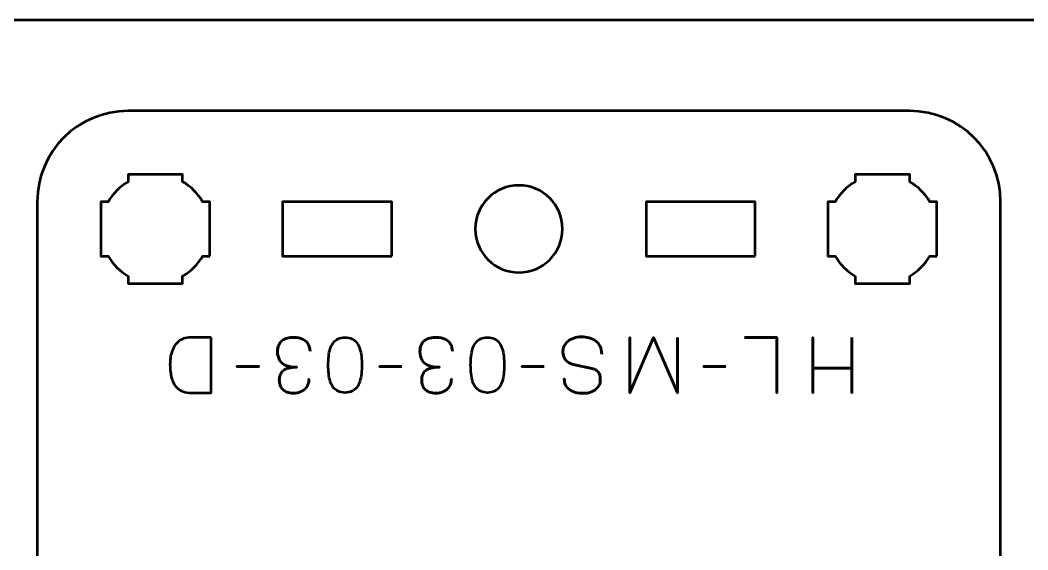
# Model space of a CAD drawing. Header units: centimetres. Extents: x -21 to 0, y -29.7 to 0.
# Drawn here: x -17.14 to -11.6, y -2.92 to 0 of the extents above; entities that cross this region are included whole.
import ezdxf

# ---------------------------------------------------------------- set-up
doc = ezdxf.new("R2010")
doc.units = ezdxf.units.CM
doc.header["$MEASUREMENT"] = 0
doc.layers.add('Layer 1', color=7, linetype='Continuous')

msp = doc.modelspace()

# ---------------------------------------------------------------- linework, layer by layer
at = {"layer": 'Layer 1', "color": 1, "lineweight": 53}
msp.add_open_spline([(-21.00003, -29.19995), (-21.00003, -29.19995), (-21.00003, -5.29992), (-21.00003, -5.29992), (-21.00003, -5.29992), (-21.00003, -5.21709), (-20.93286, -5.14992), (-20.85003, -5.14992), (-20.85003, -5.14992), (-20.7672, -5.14992), (-20.70003, -5.08275), (-20.70003, -4.99992), (-20.70003, -4.99992), (-20.70003, -4.91709), (-20.7672, -4.84992), (-20.85003, -4.84992), (-20.85003, -4.84992), (-20.93286, -4.84992), (-21.00003, -4.78275), (-21.00003, -4.69992), (-21.00003, -4.69992), (-21.00003, -4.61709), (-20.93286, -4.54992), (-20.85003, -4.54992), (-20.85003, -4.54992), (-20.7672, -4.54992), (-20.70003, -4.48275), (-20.70003, -4.39992), (-20.70003, -4.39992), (-20.70003, -4.31709), (-20.7672, -4.24992), (-20.85003, -4.24992), (-20.85003, -4.24992), (-20.93286, -4.24992), (-21.00003, -4.18275), (-21.00003, -4.09992), (-21.00003, -4.09992), (-21.00003, -4.01709), (-20.93286, -3.94992), (-20.85003, -3.94992), (-20.85003, -3.94992), (-20.7672, -3.94992), (-20.70003, -3.88275), (-20.70003, -3.79992), (-20.70003, -3.79992), (-20.70003, -3.71709), (-20.7672, -3.64992), (-20.85003, -3.64992), (-20.85003, -3.64992), (-20.93286, -3.64992), (-21.00003, -3.58275), (-21.00003, -3.49992), (-21.00003, -3.49992), (-21.00003, -3.41709), (-20.93286, -3.34992), (-20.85003, -3.34992), (-20.85003, -3.34992), (-20.7672, -3.34992), (-20.70003, -3.28275), (-20.70003, -3.19992), (-20.70003, -3.19992), (-20.70003, -3.11709), (-20.7672, -3.04992), (-20.85003, -3.04992), (-20.85003, -3.04992), (-20.93286, -3.04992), (-21.00003, -2.98275), (-21.00003, -2.89992), (-21.00003, -2.89992), (-21.00003, -2.81709), (-20.93286, -2.74992), (-20.85003, -2.74992), (-20.85003, -2.74992), (-20.7672, -2.74992), (-20.70003, -2.68275), (-20.70003, -2.59992), (-20.70003, -2.59992), (-20.70003, -2.51709), (-20.7672, -2.44992), (-20.85003, -2.44992), (-20.85003, -2.44992), (-20.93286, -2.44992), (-21.00003, -2.38275), (-21.00003, -2.29992), (-21.00003, -2.29992), (-21.00003, -2.21709), (-20.93286, -2.14992), (-20.85003, -2.14992), (-20.85003, -2.14992), (-20.7672, -2.14992), (-20.70003, -2.08275), (-20.70003, -1.99992), (-20.70003, -1.99992), (-20.70003, -1.91709), (-20.7672, -1.84992), (-20.85003, -1.84992), (-20.85003, -1.84992), (-20.93286, -1.84992), (-21.00003, -1.78275), (-21.00003, -1.69992), (-21.00003, -1.69992), (-21.00003, -1.61709), (-20.93286, -1.54992), (-20.85003, -1.54992), (-20.85003, -1.54992), (-20.7672, -1.54992), (-20.70003, -1.48275), (-20.70003, -1.39992), (-20.70003, -1.39992), (-20.70003, -1.31709), (-20.7672, -1.24992), (-20.85003, -1.24992), (-20.85003, -1.24992), (-20.93286, -1.24992), (-21.00003, -1.18275), (-21.00003, -1.09992), (-21.00003, -1.09992), (-21.00003, -1.09992), (-21.00003, -0.49992), (-21.00003, -0.49992), (-21.00003, -0.49992), (-21.00003, -0.22295), (-20.77694, 0.00004), (-20.49994, 0.00004), (-20.49994, 0.00004), (-20.49994, 0.00004), (-0.50008, 0.00004), (-0.50008, 0.00004), (-0.50008, 0.00004), (-0.22294, 0.00004), (0.00002, -0.22295), (0.00002, -0.49992), (0.00002, -0.49992), (0.00002, -0.49992), (0.00002, -29.19995), (0.00002, -29.19995), (0.00002, -29.19995), (0.00002, -29.47695), (-0.22294, -29.70004), (-0.50008, -29.70004), (-0.50008, -29.70004), (-0.50008, -29.70004), (-20.49994, -29.70004), (-20.49994, -29.70004), (-20.49994, -29.70004), (-20.77694, -29.70004), (-21.00003, -29.47695), (-21.00003, -29.19995)], degree=3, knots=[0, 0, 0, 0, 0.027027, 0.027027, 0.027027, 0.027027, 0.0540541, 0.0540541, 0.0540541, 0.0540541, 0.0810811, 0.0810811, 0.0810811, 0.0810811, 0.1081081, 0.1081081, 0.1081081, 0.1081081, 0.1351351, 0.1351351, 0.1351351, 0.1351351, 0.1621622, 0.1621622, 0.1621622, 0.1621622, 0.1891892, 0.1891892, 0.1891892, 0.1891892, 0.2162162, 0.2162162, 0.2162162, 0.2162162, 0.2432432, 0.2432432, 0.2432432, 0.2432432, 0.2702703, 0.2702703, 0.2702703, 0.2702703, 0.2972973, 0.2972973, 0.2972973, 0.2972973, 0.3243243, 0.3243243, 0.3243243, 0.3243243, 0.3513514, 0.3513514, 0.3513514, 0.3513514, 0.3783784, 0.3783784, 0.3783784, 0.3783784, 0.4054054, 0.4054054, 0.4054054, 0.4054054, 0.4324324, 0.4324324, 0.4324324, 0.4324324, 0.4594595, 0.4594595, 0.4594595, 0.4594595, 0.4864865, 0.4864865, 0.4864865, 0.4864865, 0.5135135, 0.5135135, 0.5135135, 0.5135135, 0.5405405, 0.5405405, 0.5405405, 0.5405405, 0.5675676, 0.5675676, 0.5675676, 0.5675676, 0.5945946, 0.5945946, 0.5945946, 0.5945946, 0.6216216, 0.6216216, 0.6216216, 0.6216216, 0.6486486, 0.6486486, 0.6486486, 0.6486486, 0.6756757, 0.6756757, 0.6756757, 0.6756757, 0.7027027, 0.7027027, 0.7027027, 0.7027027, 0.7297297, 0.7297297, 0.7297297, 0.7297297, 0.7567568, 0.7567568, 0.7567568, 0.7567568, 0.7837838, 0.7837838, 0.7837838, 0.7837838, 0.8108108, 0.8108108, 0.8108108, 0.8108108, 0.8378378, 0.8378378, 0.8378378, 0.8378378, 0.8648649, 0.8648649, 0.8648649, 0.8648649, 0.8918919, 0.8918919, 0.8918919, 0.8918919, 0.9189189, 0.9189189, 0.9189189, 0.9189189, 0.9459459, 0.9459459, 0.9459459, 0.9459459, 0.972973, 0.972973, 0.972973, 0.972973, 1, 1, 1, 1], dxfattribs=at)
at = {"layer": 'Layer 1', "color": 3, "lineweight": 53}
msp.add_open_spline([(-11.75, -1), (-11.75, -1), (-11.75, -5.3), (-11.75, -5.3), (-11.75, -5.3), (-11.75, -5.57609), (-11.97391, -5.8), (-12.25, -5.8), (-12.25, -5.8), (-12.25, -5.8), (-16.55, -5.8), (-16.55, -5.8), (-16.55, -5.8), (-16.82609, -5.8), (-17.05, -5.57609), (-17.05, -5.3), (-17.05, -5.3), (-17.05, -5.3), (-17.05, -1), (-17.05, -1), (-17.05, -1), (-17.05, -0.72391), (-16.82609, -0.5), (-16.55, -0.5), (-16.55, -0.5), (-16.55, -0.5), (-12.25, -0.5), (-12.25, -0.5), (-12.25, -0.5), (-11.97391, -0.5), (-11.75, -0.72391), (-11.75, -1)], degree=3, knots=[0, 0, 0, 0, 0.125, 0.125, 0.125, 0.125, 0.25, 0.25, 0.25, 0.25, 0.375, 0.375, 0.375, 0.375, 0.5, 0.5, 0.5, 0.5, 0.625, 0.625, 0.625, 0.625, 0.75, 0.75, 0.75, 0.75, 0.875, 0.875, 0.875, 0.875, 1, 1, 1, 1], dxfattribs=at)
at = {"layer": 'Layer 1', "lineweight": 53}
for points, knots in [([(-16.1, -1.3), (-16.1, -1.3), (-16.14015, -1.3), (-16.14015, -1.3), (-16.14015, -1.3), (-16.1665, -1.34553), (-16.20447, -1.3835), (-16.25, -1.40985), (-16.25, -1.40985), (-16.25, -1.40985), (-16.25, -1.45), (-16.25, -1.45), (-16.25, -1.45), (-16.25, -1.45), (-16.4, -1.45), (-16.4, -1.45), (-16.4, -1.45), (-16.4, -1.45), (-16.55, -1.45), (-16.55, -1.45), (-16.55, -1.45), (-16.55, -1.45), (-16.55, -1.40985), (-16.55, -1.40985), (-16.55, -1.40985), (-16.59553, -1.3835), (-16.6335, -1.34553), (-16.65985, -1.3), (-16.65985, -1.3), (-16.65985, -1.3), (-16.7, -1.3), (-16.7, -1.3), (-16.7, -1.3), (-16.7, -1.3), (-16.7, -1.15), (-16.7, -1.15), (-16.7, -1.15), (-16.7, -1.15), (-16.7, -1), (-16.7, -1), (-16.7, -1), (-16.7, -1), (-16.65985, -1), (-16.65985, -1), (-16.65985, -1), (-16.6335, -0.95447), (-16.59553, -0.9165), (-16.55, -0.89015), (-16.55, -0.89015), (-16.55, -0.89015), (-16.55, -0.85), (-16.55, -0.85), (-16.55, -0.85), (-16.55, -0.85), (-16.4, -0.85), (-16.4, -0.85), (-16.4, -0.85), (-16.4, -0.85), (-16.25, -0.85), (-16.25, -0.85), (-16.25, -0.85), (-16.25, -0.85), (-16.25, -0.89015), (-16.25, -0.89015), (-16.25, -0.89015), (-16.20447, -0.9165), (-16.1665, -0.95447), (-16.14015, -1), (-16.14015, -1), (-16.14015, -1), (-16.1, -1), (-16.1, -1), (-16.1, -1), (-16.1, -1), (-16.1, -1.15), (-16.1, -1.15), (-16.1, -1.15), (-16.1, -1.15), (-16.1, -1.3), (-16.1, -1.3)], [0, 0, 0, 0, 0.05, 0.05, 0.05, 0.05, 0.1, 0.1, 0.1, 0.1, 0.15, 0.15, 0.15, 0.15, 0.2, 0.2, 0.2, 0.2, 0.25, 0.25, 0.25, 0.25, 0.3, 0.3, 0.3, 0.3, 0.35, 0.35, 0.35, 0.35, 0.4, 0.4, 0.4, 0.4, 0.45, 0.45, 0.45, 0.45, 0.5, 0.5, 0.5, 0.5, 0.55, 0.55, 0.55, 0.55, 0.6, 0.6, 0.6, 0.6, 0.65, 0.65, 0.65, 0.65, 0.7, 0.7, 0.7, 0.7, 0.75, 0.75, 0.75, 0.75, 0.8, 0.8, 0.8, 0.8, 0.85, 0.85, 0.85, 0.85, 0.9, 0.9, 0.9, 0.9, 0.95, 0.95, 0.95, 0.95, 1, 1, 1, 1]), ([(-12.1, -1.3), (-12.1, -1.3), (-12.14015, -1.3), (-12.14015, -1.3), (-12.14015, -1.3), (-12.1665, -1.34553), (-12.20447, -1.3835), (-12.25, -1.40985), (-12.25, -1.40985), (-12.25, -1.40985), (-12.25, -1.45), (-12.25, -1.45), (-12.25, -1.45), (-12.25, -1.45), (-12.4, -1.45), (-12.4, -1.45), (-12.4, -1.45), (-12.4, -1.45), (-12.55, -1.45), (-12.55, -1.45), (-12.55, -1.45), (-12.55, -1.45), (-12.55, -1.40985), (-12.55, -1.40985), (-12.55, -1.40985), (-12.59553, -1.3835), (-12.6335, -1.34553), (-12.65985, -1.3), (-12.65985, -1.3), (-12.65985, -1.3), (-12.7, -1.3), (-12.7, -1.3), (-12.7, -1.3), (-12.7, -1.3), (-12.7, -1.15), (-12.7, -1.15), (-12.7, -1.15), (-12.7, -1.15), (-12.7, -1), (-12.7, -1), (-12.7, -1), (-12.7, -1), (-12.65985, -1), (-12.65985, -1), (-12.65985, -1), (-12.6335, -0.95447), (-12.59553, -0.9165), (-12.55, -0.89015), (-12.55, -0.89015), (-12.55, -0.89015), (-12.55, -0.85), (-12.55, -0.85), (-12.55, -0.85), (-12.55, -0.85), (-12.4, -0.85), (-12.4, -0.85), (-12.4, -0.85), (-12.4, -0.85), (-12.25, -0.85), (-12.25, -0.85), (-12.25, -0.85), (-12.25, -0.85), (-12.25, -0.89015), (-12.25, -0.89015), (-12.25, -0.89015), (-12.20447, -0.9165), (-12.1665, -0.95447), (-12.14015, -1), (-12.14015, -1), (-12.14015, -1), (-12.1, -1), (-12.1, -1), (-12.1, -1), (-12.1, -1), (-12.1, -1.15), (-12.1, -1.15), (-12.1, -1.15), (-12.1, -1.15), (-12.1, -1.3), (-12.1, -1.3)], [0, 0, 0, 0, 0.05, 0.05, 0.05, 0.05, 0.1, 0.1, 0.1, 0.1, 0.15, 0.15, 0.15, 0.15, 0.2, 0.2, 0.2, 0.2, 0.25, 0.25, 0.25, 0.25, 0.3, 0.3, 0.3, 0.3, 0.35, 0.35, 0.35, 0.35, 0.4, 0.4, 0.4, 0.4, 0.45, 0.45, 0.45, 0.45, 0.5, 0.5, 0.5, 0.5, 0.55, 0.55, 0.55, 0.55, 0.6, 0.6, 0.6, 0.6, 0.65, 0.65, 0.65, 0.65, 0.7, 0.7, 0.7, 0.7, 0.75, 0.75, 0.75, 0.75, 0.8, 0.8, 0.8, 0.8, 0.85, 0.85, 0.85, 0.85, 0.9, 0.9, 0.9, 0.9, 0.95, 0.95, 0.95, 0.95, 1, 1, 1, 1]), ([(-14.4, -1.39), (-14.53253, -1.39), (-14.64, -1.28253), (-14.64, -1.15), (-14.64, -1.15), (-14.64, -1.01747), (-14.53253, -0.91), (-14.4, -0.91), (-14.4, -0.91), (-14.26747, -0.91), (-14.16, -1.01747), (-14.16, -1.15), (-14.16, -1.15), (-14.16, -1.28253), (-14.26747, -1.39), (-14.4, -1.39)], [0, 0, 0, 0, 0.25, 0.25, 0.25, 0.25, 0.5, 0.5, 0.5, 0.5, 0.75, 0.75, 0.75, 0.75, 1, 1, 1, 1]), ([(-15.1, -1.3), (-15.1, -1.3), (-15.7, -1.3), (-15.7, -1.3), (-15.7, -1.3), (-15.7, -1.3), (-15.7, -1), (-15.7, -1), (-15.7, -1), (-15.7, -1), (-15.1, -1), (-15.1, -1), (-15.1, -1), (-15.1, -1), (-15.1, -1.3), (-15.1, -1.3)], [0, 0, 0, 0, 0.25, 0.25, 0.25, 0.25, 0.5, 0.5, 0.5, 0.5, 0.75, 0.75, 0.75, 0.75, 1, 1, 1, 1]), ([(-13.1, -1.3), (-13.1, -1.3), (-13.7, -1.3), (-13.7, -1.3), (-13.7, -1.3), (-13.7, -1.3), (-13.7, -1), (-13.7, -1), (-13.7, -1), (-13.7, -1), (-13.1, -1), (-13.1, -1), (-13.1, -1), (-13.1, -1), (-13.1, -1.3), (-13.1, -1.3)], [0, 0, 0, 0, 0.25, 0.25, 0.25, 0.25, 0.5, 0.5, 0.5, 0.5, 0.75, 0.75, 0.75, 0.75, 1, 1, 1, 1])]:
    msp.add_open_spline(points, degree=3, knots=knots, dxfattribs=at)
at = {"layer": 'Layer 1', "color": 5, "lineweight": 53}
for points, knots in [([(-16.09375, -1.74719), (-16.09375, -1.74719), (-16.09375, -2.05241), (-16.09375, -2.05241), (-16.09375, -2.05241), (-16.09375, -2.05241), (-16.20382, -2.05241), (-16.20382, -2.05241), (-16.20382, -2.05241), (-16.22054, -2.05234), (-16.235, -2.05015), (-16.24721, -2.04585), (-16.24721, -2.04585), (-16.25934, -2.04155), (-16.26964, -2.03562), (-16.27797, -2.02814), (-16.27797, -2.02814), (-16.28636, -2.02059), (-16.29314, -2.01191), (-16.29843, -2.00211), (-16.29843, -2.00211), (-16.30372, -1.99237), (-16.30781, -1.98193), (-16.31071, -1.97085), (-16.31071, -1.97085), (-16.3136, -1.95984), (-16.31564, -1.94862), (-16.31691, -1.93727), (-16.31691, -1.93727), (-16.31818, -1.92591), (-16.31903, -1.9149), (-16.31938, -1.90425), (-16.31938, -1.90425), (-16.31988, -1.89359), (-16.31953, -1.88237), (-16.3184, -1.87059), (-16.3184, -1.87059), (-16.31727, -1.85881), (-16.31515, -1.84703), (-16.31198, -1.83531), (-16.31198, -1.83531), (-16.30887, -1.8236), (-16.30443, -1.81245), (-16.29871, -1.80187), (-16.29871, -1.80187), (-16.29307, -1.79136), (-16.28587, -1.78197), (-16.27726, -1.77379), (-16.27726, -1.77379), (-16.26858, -1.7656), (-16.25821, -1.75911), (-16.24608, -1.75439), (-16.24608, -1.75439), (-16.23394, -1.74966), (-16.21983, -1.74726), (-16.20382, -1.74719), (-16.20382, -1.74719), (-16.20382, -1.74719), (-16.09375, -1.74719), (-16.09375, -1.74719)], [0, 0, 0, 0, 0.0666667, 0.0666667, 0.0666667, 0.0666667, 0.1333333, 0.1333333, 0.1333333, 0.1333333, 0.2, 0.2, 0.2, 0.2, 0.2666667, 0.2666667, 0.2666667, 0.2666667, 0.3333333, 0.3333333, 0.3333333, 0.3333333, 0.4, 0.4, 0.4, 0.4, 0.4666667, 0.4666667, 0.4666667, 0.4666667, 0.5333333, 0.5333333, 0.5333333, 0.5333333, 0.6, 0.6, 0.6, 0.6, 0.6666667, 0.6666667, 0.6666667, 0.6666667, 0.7333333, 0.7333333, 0.7333333, 0.7333333, 0.8, 0.8, 0.8, 0.8, 0.8666667, 0.8666667, 0.8666667, 0.8666667, 0.9333333, 0.9333333, 0.9333333, 0.9333333, 1, 1, 1, 1]), ([(-16.09375, -1.74719), (-16.09375, -1.74719), (-16.09375, -2.05241), (-16.09375, -2.05241), (-16.09375, -2.05241), (-16.09375, -2.05241), (-16.20382, -2.05241), (-16.20382, -2.05241), (-16.20382, -2.05241), (-16.22054, -2.05234), (-16.235, -2.05015), (-16.24721, -2.04585), (-16.24721, -2.04585), (-16.25934, -2.04155), (-16.26964, -2.03562), (-16.27797, -2.02814), (-16.27797, -2.02814), (-16.28636, -2.02059), (-16.29314, -2.01191), (-16.29843, -2.00211), (-16.29843, -2.00211), (-16.30372, -1.99237), (-16.30781, -1.98193), (-16.31071, -1.97085), (-16.31071, -1.97085), (-16.3136, -1.95984), (-16.31564, -1.94862), (-16.31691, -1.93727), (-16.31691, -1.93727), (-16.31818, -1.92591), (-16.31903, -1.9149), (-16.31938, -1.90425), (-16.31938, -1.90425), (-16.31988, -1.89359), (-16.31953, -1.88237), (-16.3184, -1.87059), (-16.3184, -1.87059), (-16.31727, -1.85881), (-16.31515, -1.84703), (-16.31198, -1.83531), (-16.31198, -1.83531), (-16.30887, -1.8236), (-16.30443, -1.81245), (-16.29871, -1.80187), (-16.29871, -1.80187), (-16.29307, -1.79136), (-16.28587, -1.78197), (-16.27726, -1.77379), (-16.27726, -1.77379), (-16.26858, -1.7656), (-16.25821, -1.75911), (-16.24608, -1.75439), (-16.24608, -1.75439), (-16.23394, -1.74966), (-16.21983, -1.74726), (-16.20382, -1.74719), (-16.20382, -1.74719), (-16.20382, -1.74719), (-16.09375, -1.74719), (-16.09375, -1.74719)], [0, 0, 0, 0, 0.0666667, 0.0666667, 0.0666667, 0.0666667, 0.1333333, 0.1333333, 0.1333333, 0.1333333, 0.2, 0.2, 0.2, 0.2, 0.2666667, 0.2666667, 0.2666667, 0.2666667, 0.3333333, 0.3333333, 0.3333333, 0.3333333, 0.4, 0.4, 0.4, 0.4, 0.4666667, 0.4666667, 0.4666667, 0.4666667, 0.5333333, 0.5333333, 0.5333333, 0.5333333, 0.6, 0.6, 0.6, 0.6, 0.6666667, 0.6666667, 0.6666667, 0.6666667, 0.7333333, 0.7333333, 0.7333333, 0.7333333, 0.8, 0.8, 0.8, 0.8, 0.8666667, 0.8666667, 0.8666667, 0.8666667, 0.9333333, 0.9333333, 0.9333333, 0.9333333, 1, 1, 1, 1]), ([(-15.54935, -1.82381), (-15.54942, -1.80857), (-15.55295, -1.79531), (-15.55993, -1.78381), (-15.55993, -1.78381), (-15.56692, -1.77238), (-15.57687, -1.76342), (-15.58985, -1.757), (-15.58985, -1.757), (-15.60283, -1.75058), (-15.61842, -1.74733), (-15.63656, -1.74719), (-15.63656, -1.74719), (-15.65017, -1.74719), (-15.66252, -1.7486), (-15.67367, -1.75156), (-15.67367, -1.75156), (-15.68489, -1.75453), (-15.69448, -1.75911), (-15.7026, -1.76539), (-15.7026, -1.76539), (-15.71071, -1.77167), (-15.71692, -1.77979), (-15.72129, -1.78966), (-15.72129, -1.78966), (-15.72574, -1.79961), (-15.72792, -1.81154), (-15.72799, -1.82551), (-15.72799, -1.82551), (-15.72807, -1.84413), (-15.72426, -1.85987), (-15.71671, -1.87264), (-15.71671, -1.87264), (-15.70916, -1.88541), (-15.69744, -1.895), (-15.68171, -1.90156), (-15.68171, -1.90156), (-15.66598, -1.90813), (-15.6458, -1.91144), (-15.62132, -1.91144), (-15.62132, -1.91144), (-15.63959, -1.91137), (-15.6549, -1.91306), (-15.66739, -1.91652), (-15.66739, -1.91652), (-15.67981, -1.91998), (-15.68975, -1.92485), (-15.69723, -1.9312), (-15.69723, -1.9312), (-15.70471, -1.93748), (-15.71014, -1.94496), (-15.71339, -1.95356), (-15.71339, -1.95356), (-15.71671, -1.9621), (-15.71833, -1.97148), (-15.71826, -1.98171), (-15.71826, -1.98171), (-15.71833, -1.99195), (-15.71692, -2.0014), (-15.7141, -2.01015), (-15.7141, -2.01015), (-15.71134, -2.0189), (-15.70683, -2.02659), (-15.70069, -2.03315), (-15.70069, -2.03315), (-15.69455, -2.03971), (-15.68644, -2.04486), (-15.67649, -2.04853), (-15.67649, -2.04853), (-15.66647, -2.0522), (-15.65426, -2.05403), (-15.63994, -2.0541), (-15.63994, -2.0541), (-15.62569, -2.05403), (-15.6132, -2.05192), (-15.60262, -2.04782), (-15.60262, -2.04782), (-15.59196, -2.04373), (-15.58322, -2.03816), (-15.57616, -2.03103), (-15.57616, -2.03103), (-15.56918, -2.02391), (-15.56395, -2.01579), (-15.5605, -2.00662), (-15.5605, -2.00662), (-15.55697, -1.99745), (-15.55528, -1.98771), (-15.55528, -1.97748), (-15.55528, -1.97748), (-15.55528, -1.98771), (-15.55697, -1.99745), (-15.5605, -2.00662), (-15.5605, -2.00662), (-15.56395, -2.01579), (-15.56918, -2.02391), (-15.57616, -2.03103), (-15.57616, -2.03103), (-15.58322, -2.03816), (-15.59196, -2.04373), (-15.60262, -2.04782), (-15.60262, -2.04782), (-15.6132, -2.05192), (-15.62569, -2.05403), (-15.63994, -2.0541), (-15.63994, -2.0541), (-15.65426, -2.05403), (-15.66647, -2.0522), (-15.67649, -2.04853), (-15.67649, -2.04853), (-15.68644, -2.04486), (-15.69455, -2.03971), (-15.70069, -2.03315), (-15.70069, -2.03315), (-15.70683, -2.02659), (-15.71134, -2.0189), (-15.7141, -2.01015), (-15.7141, -2.01015), (-15.71692, -2.0014), (-15.71833, -1.99195), (-15.71826, -1.98171), (-15.71826, -1.98171), (-15.71833, -1.97148), (-15.71671, -1.9621), (-15.71339, -1.95356), (-15.71339, -1.95356), (-15.71014, -1.94496), (-15.70471, -1.93748), (-15.69723, -1.9312), (-15.69723, -1.9312), (-15.68975, -1.92485), (-15.67981, -1.91998), (-15.66739, -1.91652), (-15.66739, -1.91652), (-15.6549, -1.91306), (-15.63959, -1.91137), (-15.62132, -1.91144), (-15.62132, -1.91144), (-15.6458, -1.91144), (-15.66598, -1.90813), (-15.68171, -1.90156), (-15.68171, -1.90156), (-15.69744, -1.895), (-15.70916, -1.88541), (-15.71671, -1.87264), (-15.71671, -1.87264), (-15.72426, -1.85987), (-15.72807, -1.84413), (-15.72799, -1.82551), (-15.72799, -1.82551), (-15.72792, -1.81154), (-15.72574, -1.79961), (-15.72129, -1.78966), (-15.72129, -1.78966), (-15.71692, -1.77979), (-15.71071, -1.77167), (-15.7026, -1.76539), (-15.7026, -1.76539), (-15.69448, -1.75911), (-15.68489, -1.75453), (-15.67367, -1.75156), (-15.67367, -1.75156), (-15.66252, -1.7486), (-15.65017, -1.74719), (-15.63656, -1.74719), (-15.63656, -1.74719), (-15.61842, -1.74733), (-15.60283, -1.75058), (-15.58985, -1.757), (-15.58985, -1.757), (-15.57687, -1.76342), (-15.56692, -1.77238), (-15.55993, -1.78381), (-15.55993, -1.78381), (-15.55295, -1.79531), (-15.54942, -1.80857), (-15.54935, -1.82381)], [0, 0, 0, 0, 0.0227273, 0.0227273, 0.0227273, 0.0227273, 0.0454545, 0.0454545, 0.0454545, 0.0454545, 0.0681818, 0.0681818, 0.0681818, 0.0681818, 0.0909091, 0.0909091, 0.0909091, 0.0909091, 0.1136364, 0.1136364, 0.1136364, 0.1136364, 0.1363636, 0.1363636, 0.1363636, 0.1363636, 0.1590909, 0.1590909, 0.1590909, 0.1590909, 0.1818182, 0.1818182, 0.1818182, 0.1818182, 0.2045455, 0.2045455, 0.2045455, 0.2045455, 0.2272727, 0.2272727, 0.2272727, 0.2272727, 0.25, 0.25, 0.25, 0.25, 0.2727273, 0.2727273, 0.2727273, 0.2727273, 0.2954545, 0.2954545, 0.2954545, 0.2954545, 0.3181818, 0.3181818, 0.3181818, 0.3181818, 0.3409091, 0.3409091, 0.3409091, 0.3409091, 0.3636364, 0.3636364, 0.3636364, 0.3636364, 0.3863636, 0.3863636, 0.3863636, 0.3863636, 0.4090909, 0.4090909, 0.4090909, 0.4090909, 0.4318182, 0.4318182, 0.4318182, 0.4318182, 0.4545455, 0.4545455, 0.4545455, 0.4545455, 0.4772727, 0.4772727, 0.4772727, 0.4772727, 0.5, 0.5, 0.5, 0.5, 0.5227273, 0.5227273, 0.5227273, 0.5227273, 0.5454545, 0.5454545, 0.5454545, 0.5454545, 0.5681818, 0.5681818, 0.5681818, 0.5681818, 0.5909091, 0.5909091, 0.5909091, 0.5909091, 0.6136364, 0.6136364, 0.6136364, 0.6136364, 0.6363636, 0.6363636, 0.6363636, 0.6363636, 0.6590909, 0.6590909, 0.6590909, 0.6590909, 0.6818182, 0.6818182, 0.6818182, 0.6818182, 0.7045455, 0.7045455, 0.7045455, 0.7045455, 0.7272727, 0.7272727, 0.7272727, 0.7272727, 0.75, 0.75, 0.75, 0.75, 0.7727273, 0.7727273, 0.7727273, 0.7727273, 0.7954545, 0.7954545, 0.7954545, 0.7954545, 0.8181818, 0.8181818, 0.8181818, 0.8181818, 0.8409091, 0.8409091, 0.8409091, 0.8409091, 0.8636364, 0.8636364, 0.8636364, 0.8636364, 0.8863636, 0.8863636, 0.8863636, 0.8863636, 0.9090909, 0.9090909, 0.9090909, 0.9090909, 0.9318182, 0.9318182, 0.9318182, 0.9318182, 0.9545455, 0.9545455, 0.9545455, 0.9545455, 0.9772727, 0.9772727, 0.9772727, 0.9772727, 1, 1, 1, 1]), ([(-15.35674, -1.74719), (-15.37155, -1.74726), (-15.38432, -1.74987), (-15.39498, -1.75495), (-15.39498, -1.75495), (-15.40556, -1.76003), (-15.41438, -1.7673), (-15.42143, -1.77654), (-15.42143, -1.77654), (-15.42842, -1.78585), (-15.43392, -1.79686), (-15.43801, -1.80956), (-15.43801, -1.80956), (-15.44204, -1.82226), (-15.44493, -1.83616), (-15.44655, -1.8514), (-15.44655, -1.8514), (-15.44825, -1.86664), (-15.44909, -1.88266), (-15.44902, -1.89959), (-15.44902, -1.89959), (-15.44909, -1.91645), (-15.44825, -1.93247), (-15.44655, -1.94764), (-15.44655, -1.94764), (-15.44493, -1.96281), (-15.44204, -1.97678), (-15.43801, -1.98948), (-15.43801, -1.98948), (-15.43392, -2.00211), (-15.42842, -2.01311), (-15.42143, -2.0225), (-15.42143, -2.0225), (-15.41438, -2.03181), (-15.40556, -2.03908), (-15.39498, -2.04416), (-15.39498, -2.04416), (-15.38432, -2.04931), (-15.37155, -2.05192), (-15.35674, -2.05199), (-15.35674, -2.05199), (-15.34192, -2.05192), (-15.32915, -2.04931), (-15.31849, -2.04416), (-15.31849, -2.04416), (-15.30791, -2.03908), (-15.29909, -2.03181), (-15.29204, -2.0225), (-15.29204, -2.0225), (-15.28505, -2.01311), (-15.27955, -2.00211), (-15.27546, -1.98948), (-15.27546, -1.98948), (-15.27143, -1.97678), (-15.26854, -1.96281), (-15.26692, -1.94764), (-15.26692, -1.94764), (-15.26523, -1.93247), (-15.26438, -1.91645), (-15.26445, -1.89959), (-15.26445, -1.89959), (-15.26438, -1.88266), (-15.26523, -1.86664), (-15.26692, -1.8514), (-15.26692, -1.8514), (-15.26854, -1.83616), (-15.27143, -1.82226), (-15.27546, -1.80956), (-15.27546, -1.80956), (-15.27955, -1.79686), (-15.28505, -1.78585), (-15.29204, -1.77654), (-15.29204, -1.77654), (-15.29909, -1.7673), (-15.30791, -1.76003), (-15.31849, -1.75495), (-15.31849, -1.75495), (-15.32915, -1.74987), (-15.34192, -1.74726), (-15.35674, -1.74719)], [0, 0, 0, 0, 0.05, 0.05, 0.05, 0.05, 0.1, 0.1, 0.1, 0.1, 0.15, 0.15, 0.15, 0.15, 0.2, 0.2, 0.2, 0.2, 0.25, 0.25, 0.25, 0.25, 0.3, 0.3, 0.3, 0.3, 0.35, 0.35, 0.35, 0.35, 0.4, 0.4, 0.4, 0.4, 0.45, 0.45, 0.45, 0.45, 0.5, 0.5, 0.5, 0.5, 0.55, 0.55, 0.55, 0.55, 0.6, 0.6, 0.6, 0.6, 0.65, 0.65, 0.65, 0.65, 0.7, 0.7, 0.7, 0.7, 0.75, 0.75, 0.75, 0.75, 0.8, 0.8, 0.8, 0.8, 0.85, 0.85, 0.85, 0.85, 0.9, 0.9, 0.9, 0.9, 0.95, 0.95, 0.95, 0.95, 1, 1, 1, 1]), ([(-15.35674, -1.74719), (-15.37155, -1.74726), (-15.38432, -1.74987), (-15.39498, -1.75495), (-15.39498, -1.75495), (-15.40556, -1.76003), (-15.41438, -1.7673), (-15.42143, -1.77654), (-15.42143, -1.77654), (-15.42842, -1.78585), (-15.43392, -1.79686), (-15.43801, -1.80956), (-15.43801, -1.80956), (-15.44204, -1.82226), (-15.44493, -1.83616), (-15.44655, -1.8514), (-15.44655, -1.8514), (-15.44825, -1.86664), (-15.44909, -1.88266), (-15.44902, -1.89959), (-15.44902, -1.89959), (-15.44909, -1.91645), (-15.44825, -1.93247), (-15.44655, -1.94764), (-15.44655, -1.94764), (-15.44493, -1.96281), (-15.44204, -1.97678), (-15.43801, -1.98948), (-15.43801, -1.98948), (-15.43392, -2.00211), (-15.42842, -2.01311), (-15.42143, -2.0225), (-15.42143, -2.0225), (-15.41438, -2.03181), (-15.40556, -2.03908), (-15.39498, -2.04416), (-15.39498, -2.04416), (-15.38432, -2.04931), (-15.37155, -2.05192), (-15.35674, -2.05199), (-15.35674, -2.05199), (-15.34192, -2.05192), (-15.32915, -2.04931), (-15.31849, -2.04416), (-15.31849, -2.04416), (-15.30791, -2.03908), (-15.29909, -2.03181), (-15.29204, -2.0225), (-15.29204, -2.0225), (-15.28505, -2.01311), (-15.27955, -2.00211), (-15.27546, -1.98948), (-15.27546, -1.98948), (-15.27143, -1.97678), (-15.26854, -1.96281), (-15.26692, -1.94764), (-15.26692, -1.94764), (-15.26523, -1.93247), (-15.26438, -1.91645), (-15.26445, -1.89959), (-15.26445, -1.89959), (-15.26438, -1.88266), (-15.26523, -1.86664), (-15.26692, -1.8514), (-15.26692, -1.8514), (-15.26854, -1.83616), (-15.27143, -1.82226), (-15.27546, -1.80956), (-15.27546, -1.80956), (-15.27955, -1.79686), (-15.28505, -1.78585), (-15.29204, -1.77654), (-15.29204, -1.77654), (-15.29909, -1.7673), (-15.30791, -1.76003), (-15.31849, -1.75495), (-15.31849, -1.75495), (-15.32915, -1.74987), (-15.34192, -1.74726), (-15.35674, -1.74719)], [0, 0, 0, 0, 0.05, 0.05, 0.05, 0.05, 0.1, 0.1, 0.1, 0.1, 0.15, 0.15, 0.15, 0.15, 0.2, 0.2, 0.2, 0.2, 0.25, 0.25, 0.25, 0.25, 0.3, 0.3, 0.3, 0.3, 0.35, 0.35, 0.35, 0.35, 0.4, 0.4, 0.4, 0.4, 0.45, 0.45, 0.45, 0.45, 0.5, 0.5, 0.5, 0.5, 0.55, 0.55, 0.55, 0.55, 0.6, 0.6, 0.6, 0.6, 0.65, 0.65, 0.65, 0.65, 0.7, 0.7, 0.7, 0.7, 0.75, 0.75, 0.75, 0.75, 0.8, 0.8, 0.8, 0.8, 0.85, 0.85, 0.85, 0.85, 0.9, 0.9, 0.9, 0.9, 0.95, 0.95, 0.95, 0.95, 1, 1, 1, 1]), ([(-14.76577, -1.82381), (-14.76584, -1.80857), (-14.76937, -1.79531), (-14.77635, -1.78381), (-14.77635, -1.78381), (-14.78334, -1.77238), (-14.79329, -1.76342), (-14.80627, -1.757), (-14.80627, -1.757), (-14.81925, -1.75058), (-14.83484, -1.74733), (-14.85298, -1.74719), (-14.85298, -1.74719), (-14.86659, -1.74719), (-14.87894, -1.7486), (-14.89009, -1.75156), (-14.89009, -1.75156), (-14.90131, -1.75453), (-14.9109, -1.75911), (-14.91902, -1.76539), (-14.91902, -1.76539), (-14.92713, -1.77167), (-14.93334, -1.77979), (-14.93771, -1.78966), (-14.93771, -1.78966), (-14.94216, -1.79961), (-14.94434, -1.81154), (-14.94441, -1.82551), (-14.94441, -1.82551), (-14.94449, -1.84413), (-14.94068, -1.85987), (-14.93313, -1.87264), (-14.93313, -1.87264), (-14.92558, -1.88541), (-14.91386, -1.895), (-14.89813, -1.90156), (-14.89813, -1.90156), (-14.8824, -1.90813), (-14.86222, -1.91144), (-14.83774, -1.91144), (-14.83774, -1.91144), (-14.85601, -1.91137), (-14.87132, -1.91306), (-14.88381, -1.91652), (-14.88381, -1.91652), (-14.89623, -1.91998), (-14.90617, -1.92485), (-14.91365, -1.9312), (-14.91365, -1.9312), (-14.92113, -1.93748), (-14.92656, -1.94496), (-14.92981, -1.95356), (-14.92981, -1.95356), (-14.93313, -1.9621), (-14.93475, -1.97148), (-14.93468, -1.98171), (-14.93468, -1.98171), (-14.93475, -1.99195), (-14.93334, -2.0014), (-14.93052, -2.01015), (-14.93052, -2.01015), (-14.92776, -2.0189), (-14.92325, -2.02659), (-14.91711, -2.03315), (-14.91711, -2.03315), (-14.91097, -2.03971), (-14.90286, -2.04486), (-14.89291, -2.04853), (-14.89291, -2.04853), (-14.88289, -2.0522), (-14.87068, -2.05403), (-14.85636, -2.0541), (-14.85636, -2.0541), (-14.84211, -2.05403), (-14.82962, -2.05192), (-14.81904, -2.04782), (-14.81904, -2.04782), (-14.80838, -2.04373), (-14.79964, -2.03816), (-14.79258, -2.03103), (-14.79258, -2.03103), (-14.7856, -2.02391), (-14.78037, -2.01579), (-14.77692, -2.00662), (-14.77692, -2.00662), (-14.77339, -1.99745), (-14.7717, -1.98771), (-14.7717, -1.97748), (-14.7717, -1.97748), (-14.7717, -1.98771), (-14.77339, -1.99745), (-14.77692, -2.00662), (-14.77692, -2.00662), (-14.78037, -2.01579), (-14.7856, -2.02391), (-14.79258, -2.03103), (-14.79258, -2.03103), (-14.79964, -2.03816), (-14.80838, -2.04373), (-14.81904, -2.04782), (-14.81904, -2.04782), (-14.82962, -2.05192), (-14.84211, -2.05403), (-14.85636, -2.0541), (-14.85636, -2.0541), (-14.87068, -2.05403), (-14.88289, -2.0522), (-14.89291, -2.04853), (-14.89291, -2.04853), (-14.90286, -2.04486), (-14.91097, -2.03971), (-14.91711, -2.03315), (-14.91711, -2.03315), (-14.92325, -2.02659), (-14.92776, -2.0189), (-14.93052, -2.01015), (-14.93052, -2.01015), (-14.93334, -2.0014), (-14.93475, -1.99195), (-14.93468, -1.98171), (-14.93468, -1.98171), (-14.93475, -1.97148), (-14.93313, -1.9621), (-14.92981, -1.95356), (-14.92981, -1.95356), (-14.92656, -1.94496), (-14.92113, -1.93748), (-14.91365, -1.9312), (-14.91365, -1.9312), (-14.90617, -1.92485), (-14.89623, -1.91998), (-14.88381, -1.91652), (-14.88381, -1.91652), (-14.87132, -1.91306), (-14.85601, -1.91137), (-14.83774, -1.91144), (-14.83774, -1.91144), (-14.86222, -1.91144), (-14.8824, -1.90813), (-14.89813, -1.90156), (-14.89813, -1.90156), (-14.91386, -1.895), (-14.92558, -1.88541), (-14.93313, -1.87264), (-14.93313, -1.87264), (-14.94068, -1.85987), (-14.94449, -1.84413), (-14.94441, -1.82551), (-14.94441, -1.82551), (-14.94434, -1.81154), (-14.94216, -1.79961), (-14.93771, -1.78966), (-14.93771, -1.78966), (-14.93334, -1.77979), (-14.92713, -1.77167), (-14.91902, -1.76539), (-14.91902, -1.76539), (-14.9109, -1.75911), (-14.90131, -1.75453), (-14.89009, -1.75156), (-14.89009, -1.75156), (-14.87894, -1.7486), (-14.86659, -1.74719), (-14.85298, -1.74719), (-14.85298, -1.74719), (-14.83484, -1.74733), (-14.81925, -1.75058), (-14.80627, -1.757), (-14.80627, -1.757), (-14.79329, -1.76342), (-14.78334, -1.77238), (-14.77635, -1.78381), (-14.77635, -1.78381), (-14.76937, -1.79531), (-14.76584, -1.80857), (-14.76577, -1.82381)], [0, 0, 0, 0, 0.0227273, 0.0227273, 0.0227273, 0.0227273, 0.0454545, 0.0454545, 0.0454545, 0.0454545, 0.0681818, 0.0681818, 0.0681818, 0.0681818, 0.0909091, 0.0909091, 0.0909091, 0.0909091, 0.1136364, 0.1136364, 0.1136364, 0.1136364, 0.1363636, 0.1363636, 0.1363636, 0.1363636, 0.1590909, 0.1590909, 0.1590909, 0.1590909, 0.1818182, 0.1818182, 0.1818182, 0.1818182, 0.2045455, 0.2045455, 0.2045455, 0.2045455, 0.2272727, 0.2272727, 0.2272727, 0.2272727, 0.25, 0.25, 0.25, 0.25, 0.2727273, 0.2727273, 0.2727273, 0.2727273, 0.2954545, 0.2954545, 0.2954545, 0.2954545, 0.3181818, 0.3181818, 0.3181818, 0.3181818, 0.3409091, 0.3409091, 0.3409091, 0.3409091, 0.3636364, 0.3636364, 0.3636364, 0.3636364, 0.3863636, 0.3863636, 0.3863636, 0.3863636, 0.4090909, 0.4090909, 0.4090909, 0.4090909, 0.4318182, 0.4318182, 0.4318182, 0.4318182, 0.4545455, 0.4545455, 0.4545455, 0.4545455, 0.4772727, 0.4772727, 0.4772727, 0.4772727, 0.5, 0.5, 0.5, 0.5, 0.5227273, 0.5227273, 0.5227273, 0.5227273, 0.5454545, 0.5454545, 0.5454545, 0.5454545, 0.5681818, 0.5681818, 0.5681818, 0.5681818, 0.5909091, 0.5909091, 0.5909091, 0.5909091, 0.6136364, 0.6136364, 0.6136364, 0.6136364, 0.6363636, 0.6363636, 0.6363636, 0.6363636, 0.6590909, 0.6590909, 0.6590909, 0.6590909, 0.6818182, 0.6818182, 0.6818182, 0.6818182, 0.7045455, 0.7045455, 0.7045455, 0.7045455, 0.7272727, 0.7272727, 0.7272727, 0.7272727, 0.75, 0.75, 0.75, 0.75, 0.7727273, 0.7727273, 0.7727273, 0.7727273, 0.7954545, 0.7954545, 0.7954545, 0.7954545, 0.8181818, 0.8181818, 0.8181818, 0.8181818, 0.8409091, 0.8409091, 0.8409091, 0.8409091, 0.8636364, 0.8636364, 0.8636364, 0.8636364, 0.8863636, 0.8863636, 0.8863636, 0.8863636, 0.9090909, 0.9090909, 0.9090909, 0.9090909, 0.9318182, 0.9318182, 0.9318182, 0.9318182, 0.9545455, 0.9545455, 0.9545455, 0.9545455, 0.9772727, 0.9772727, 0.9772727, 0.9772727, 1, 1, 1, 1]), ([(-14.57316, -1.74719), (-14.58797, -1.74726), (-14.60074, -1.74987), (-14.6114, -1.75495), (-14.6114, -1.75495), (-14.62198, -1.76003), (-14.6308, -1.7673), (-14.63785, -1.77654), (-14.63785, -1.77654), (-14.64484, -1.78585), (-14.65034, -1.79686), (-14.65443, -1.80956), (-14.65443, -1.80956), (-14.65846, -1.82226), (-14.66135, -1.83616), (-14.66297, -1.8514), (-14.66297, -1.8514), (-14.66467, -1.86664), (-14.66551, -1.88266), (-14.66544, -1.89959), (-14.66544, -1.89959), (-14.66551, -1.91645), (-14.66467, -1.93247), (-14.66297, -1.94764), (-14.66297, -1.94764), (-14.66135, -1.96281), (-14.65846, -1.97678), (-14.65443, -1.98948), (-14.65443, -1.98948), (-14.65034, -2.00211), (-14.64484, -2.01311), (-14.63785, -2.0225), (-14.63785, -2.0225), (-14.6308, -2.03181), (-14.62198, -2.03908), (-14.6114, -2.04416), (-14.6114, -2.04416), (-14.60074, -2.04931), (-14.58797, -2.05192), (-14.57316, -2.05199), (-14.57316, -2.05199), (-14.55834, -2.05192), (-14.54557, -2.04931), (-14.53491, -2.04416), (-14.53491, -2.04416), (-14.52433, -2.03908), (-14.51551, -2.03181), (-14.50846, -2.0225), (-14.50846, -2.0225), (-14.50147, -2.01311), (-14.49597, -2.00211), (-14.49188, -1.98948), (-14.49188, -1.98948), (-14.48785, -1.97678), (-14.48496, -1.96281), (-14.48334, -1.94764), (-14.48334, -1.94764), (-14.48165, -1.93247), (-14.4808, -1.91645), (-14.48087, -1.89959), (-14.48087, -1.89959), (-14.4808, -1.88266), (-14.48165, -1.86664), (-14.48334, -1.8514), (-14.48334, -1.8514), (-14.48496, -1.83616), (-14.48785, -1.82226), (-14.49188, -1.80956), (-14.49188, -1.80956), (-14.49597, -1.79686), (-14.50147, -1.78585), (-14.50846, -1.77654), (-14.50846, -1.77654), (-14.51551, -1.7673), (-14.52433, -1.76003), (-14.53491, -1.75495), (-14.53491, -1.75495), (-14.54557, -1.74987), (-14.55834, -1.74726), (-14.57316, -1.74719)], [0, 0, 0, 0, 0.05, 0.05, 0.05, 0.05, 0.1, 0.1, 0.1, 0.1, 0.15, 0.15, 0.15, 0.15, 0.2, 0.2, 0.2, 0.2, 0.25, 0.25, 0.25, 0.25, 0.3, 0.3, 0.3, 0.3, 0.35, 0.35, 0.35, 0.35, 0.4, 0.4, 0.4, 0.4, 0.45, 0.45, 0.45, 0.45, 0.5, 0.5, 0.5, 0.5, 0.55, 0.55, 0.55, 0.55, 0.6, 0.6, 0.6, 0.6, 0.65, 0.65, 0.65, 0.65, 0.7, 0.7, 0.7, 0.7, 0.75, 0.75, 0.75, 0.75, 0.8, 0.8, 0.8, 0.8, 0.85, 0.85, 0.85, 0.85, 0.9, 0.9, 0.9, 0.9, 0.95, 0.95, 0.95, 0.95, 1, 1, 1, 1]), ([(-14.57316, -1.74719), (-14.58797, -1.74726), (-14.60074, -1.74987), (-14.6114, -1.75495), (-14.6114, -1.75495), (-14.62198, -1.76003), (-14.6308, -1.7673), (-14.63785, -1.77654), (-14.63785, -1.77654), (-14.64484, -1.78585), (-14.65034, -1.79686), (-14.65443, -1.80956), (-14.65443, -1.80956), (-14.65846, -1.82226), (-14.66135, -1.83616), (-14.66297, -1.8514), (-14.66297, -1.8514), (-14.66467, -1.86664), (-14.66551, -1.88266), (-14.66544, -1.89959), (-14.66544, -1.89959), (-14.66551, -1.91645), (-14.66467, -1.93247), (-14.66297, -1.94764), (-14.66297, -1.94764), (-14.66135, -1.96281), (-14.65846, -1.97678), (-14.65443, -1.98948), (-14.65443, -1.98948), (-14.65034, -2.00211), (-14.64484, -2.01311), (-14.63785, -2.0225), (-14.63785, -2.0225), (-14.6308, -2.03181), (-14.62198, -2.03908), (-14.6114, -2.04416), (-14.6114, -2.04416), (-14.60074, -2.04931), (-14.58797, -2.05192), (-14.57316, -2.05199), (-14.57316, -2.05199), (-14.55834, -2.05192), (-14.54557, -2.04931), (-14.53491, -2.04416), (-14.53491, -2.04416), (-14.52433, -2.03908), (-14.51551, -2.03181), (-14.50846, -2.0225), (-14.50846, -2.0225), (-14.50147, -2.01311), (-14.49597, -2.00211), (-14.49188, -1.98948), (-14.49188, -1.98948), (-14.48785, -1.97678), (-14.48496, -1.96281), (-14.48334, -1.94764), (-14.48334, -1.94764), (-14.48165, -1.93247), (-14.4808, -1.91645), (-14.48087, -1.89959), (-14.48087, -1.89959), (-14.4808, -1.88266), (-14.48165, -1.86664), (-14.48334, -1.8514), (-14.48334, -1.8514), (-14.48496, -1.83616), (-14.48785, -1.82226), (-14.49188, -1.80956), (-14.49188, -1.80956), (-14.49597, -1.79686), (-14.50147, -1.78585), (-14.50846, -1.77654), (-14.50846, -1.77654), (-14.51551, -1.7673), (-14.52433, -1.76003), (-14.53491, -1.75495), (-14.53491, -1.75495), (-14.54557, -1.74987), (-14.55834, -1.74726), (-14.57316, -1.74719)], [0, 0, 0, 0, 0.05, 0.05, 0.05, 0.05, 0.1, 0.1, 0.1, 0.1, 0.15, 0.15, 0.15, 0.15, 0.2, 0.2, 0.2, 0.2, 0.25, 0.25, 0.25, 0.25, 0.3, 0.3, 0.3, 0.3, 0.35, 0.35, 0.35, 0.35, 0.4, 0.4, 0.4, 0.4, 0.45, 0.45, 0.45, 0.45, 0.5, 0.5, 0.5, 0.5, 0.55, 0.55, 0.55, 0.55, 0.6, 0.6, 0.6, 0.6, 0.65, 0.65, 0.65, 0.65, 0.7, 0.7, 0.7, 0.7, 0.75, 0.75, 0.75, 0.75, 0.8, 0.8, 0.8, 0.8, 0.85, 0.85, 0.85, 0.85, 0.9, 0.9, 0.9, 0.9, 0.95, 0.95, 0.95, 0.95, 1, 1, 1, 1]), ([(-13.94451, -1.83948), (-13.94465, -1.82254), (-13.94761, -1.80808), (-13.95354, -1.79608), (-13.95354, -1.79608), (-13.9594, -1.78402), (-13.96758, -1.77421), (-13.97788, -1.76666), (-13.97788, -1.76666), (-13.98825, -1.75904), (-14.00018, -1.75347), (-14.01365, -1.74994), (-14.01365, -1.74994), (-14.02706, -1.74634), (-14.04145, -1.74458), (-14.05669, -1.74465), (-14.05669, -1.74465), (-14.07207, -1.74472), (-14.0859, -1.74698), (-14.09825, -1.75128), (-14.09825, -1.75128), (-14.11053, -1.75559), (-14.12104, -1.76137), (-14.12979, -1.76864), (-14.12979, -1.76864), (-14.13861, -1.77591), (-14.14538, -1.78402), (-14.15018, -1.79305), (-14.15018, -1.79305), (-14.15498, -1.80208), (-14.15752, -1.81132), (-14.15787, -1.82085), (-14.15787, -1.82085), (-14.15829, -1.83334), (-14.15646, -1.84477), (-14.15244, -1.85507), (-14.15244, -1.85507), (-14.14841, -1.86537), (-14.1422, -1.87398), (-14.13381, -1.88103), (-14.13381, -1.88103), (-14.12548, -1.88809), (-14.11497, -1.89303), (-14.10241, -1.89578), (-14.10241, -1.89578), (-14.10241, -1.89578), (-13.9987, -1.91822), (-13.9987, -1.91822), (-13.9987, -1.91822), (-13.98896, -1.92026), (-13.98056, -1.92372), (-13.97365, -1.92852), (-13.97365, -1.92852), (-13.96673, -1.93338), (-13.96137, -1.94009), (-13.9577, -1.9487), (-13.9577, -1.9487), (-13.95403, -1.95723), (-13.95213, -1.9681), (-13.95213, -1.98129), (-13.95213, -1.98129), (-13.95213, -1.99131), (-13.95418, -2.00076), (-13.95834, -2.00965), (-13.95834, -2.00965), (-13.96243, -2.01854), (-13.9685, -2.02638), (-13.97647, -2.03322), (-13.97647, -2.03322), (-13.98444, -2.04013), (-13.99432, -2.0455), (-14.00603, -2.04938), (-14.00603, -2.04938), (-14.01782, -2.05333), (-14.03129, -2.0553), (-14.04653, -2.05537), (-14.04653, -2.05537), (-14.06184, -2.05537), (-14.07588, -2.05361), (-14.08872, -2.05008), (-14.08872, -2.05008), (-14.10149, -2.04655), (-14.11257, -2.04147), (-14.12188, -2.0347), (-14.12188, -2.0347), (-14.1312, -2.02793), (-14.13839, -2.0196), (-14.14333, -2.00987), (-14.14333, -2.00987), (-14.14827, -2.00006), (-14.1506, -1.98884), (-14.15025, -1.97621), (-14.15025, -1.97621), (-14.1506, -1.98884), (-14.14827, -2.00006), (-14.14333, -2.00987), (-14.14333, -2.00987), (-14.13839, -2.0196), (-14.1312, -2.02793), (-14.12188, -2.0347), (-14.12188, -2.0347), (-14.11257, -2.04147), (-14.10149, -2.04655), (-14.08872, -2.05008), (-14.08872, -2.05008), (-14.07588, -2.05361), (-14.06184, -2.05537), (-14.04653, -2.05537), (-14.04653, -2.05537), (-14.03129, -2.0553), (-14.01782, -2.05333), (-14.00603, -2.04938), (-14.00603, -2.04938), (-13.99432, -2.0455), (-13.98444, -2.04013), (-13.97647, -2.03322), (-13.97647, -2.03322), (-13.9685, -2.02638), (-13.96243, -2.01854), (-13.95834, -2.00965), (-13.95834, -2.00965), (-13.95418, -2.00076), (-13.95213, -1.99131), (-13.95213, -1.98129), (-13.95213, -1.98129), (-13.95213, -1.9681), (-13.95396, -1.95723), (-13.95749, -1.94877), (-13.95749, -1.94877), (-13.96109, -1.94023), (-13.96638, -1.9336), (-13.9733, -1.92873), (-13.9733, -1.92873), (-13.98021, -1.92393), (-13.98868, -1.9204), (-13.9987, -1.91822), (-13.9987, -1.91822), (-13.9987, -1.91822), (-14.10241, -1.89578), (-14.10241, -1.89578), (-14.10241, -1.89578), (-14.11525, -1.89303), (-14.12584, -1.88809), (-14.13416, -1.88103), (-14.13416, -1.88103), (-14.14256, -1.87398), (-14.1487, -1.86537), (-14.15265, -1.85507), (-14.15265, -1.85507), (-14.15653, -1.84477), (-14.15829, -1.83334), (-14.15787, -1.82085), (-14.15787, -1.82085), (-14.15752, -1.81132), (-14.15498, -1.80208), (-14.15018, -1.79305), (-14.15018, -1.79305), (-14.14538, -1.78402), (-14.13861, -1.77591), (-14.12979, -1.76864), (-14.12979, -1.76864), (-14.12104, -1.76137), (-14.11053, -1.75559), (-14.09825, -1.75128), (-14.09825, -1.75128), (-14.0859, -1.74698), (-14.07207, -1.74472), (-14.05669, -1.74465), (-14.05669, -1.74465), (-14.04145, -1.74458), (-14.02706, -1.74634), (-14.01365, -1.74994), (-14.01365, -1.74994), (-14.00018, -1.75347), (-13.98825, -1.75904), (-13.97788, -1.76666), (-13.97788, -1.76666), (-13.96758, -1.77421), (-13.9594, -1.78402), (-13.95354, -1.79608), (-13.95354, -1.79608), (-13.94761, -1.80808), (-13.94465, -1.82254), (-13.94451, -1.83948)], [0, 0, 0, 0, 0.0217391, 0.0217391, 0.0217391, 0.0217391, 0.0434783, 0.0434783, 0.0434783, 0.0434783, 0.0652174, 0.0652174, 0.0652174, 0.0652174, 0.0869565, 0.0869565, 0.0869565, 0.0869565, 0.1086957, 0.1086957, 0.1086957, 0.1086957, 0.1304348, 0.1304348, 0.1304348, 0.1304348, 0.1521739, 0.1521739, 0.1521739, 0.1521739, 0.173913, 0.173913, 0.173913, 0.173913, 0.1956522, 0.1956522, 0.1956522, 0.1956522, 0.2173913, 0.2173913, 0.2173913, 0.2173913, 0.2391304, 0.2391304, 0.2391304, 0.2391304, 0.2608696, 0.2608696, 0.2608696, 0.2608696, 0.2826087, 0.2826087, 0.2826087, 0.2826087, 0.3043478, 0.3043478, 0.3043478, 0.3043478, 0.326087, 0.326087, 0.326087, 0.326087, 0.3478261, 0.3478261, 0.3478261, 0.3478261, 0.3695652, 0.3695652, 0.3695652, 0.3695652, 0.3913043, 0.3913043, 0.3913043, 0.3913043, 0.4130435, 0.4130435, 0.4130435, 0.4130435, 0.4347826, 0.4347826, 0.4347826, 0.4347826, 0.4565217, 0.4565217, 0.4565217, 0.4565217, 0.4782609, 0.4782609, 0.4782609, 0.4782609, 0.5, 0.5, 0.5, 0.5, 0.5217391, 0.5217391, 0.5217391, 0.5217391, 0.5434783, 0.5434783, 0.5434783, 0.5434783, 0.5652174, 0.5652174, 0.5652174, 0.5652174, 0.5869565, 0.5869565, 0.5869565, 0.5869565, 0.6086957, 0.6086957, 0.6086957, 0.6086957, 0.6304348, 0.6304348, 0.6304348, 0.6304348, 0.6521739, 0.6521739, 0.6521739, 0.6521739, 0.673913, 0.673913, 0.673913, 0.673913, 0.6956522, 0.6956522, 0.6956522, 0.6956522, 0.7173913, 0.7173913, 0.7173913, 0.7173913, 0.7391304, 0.7391304, 0.7391304, 0.7391304, 0.7608696, 0.7608696, 0.7608696, 0.7608696, 0.7826087, 0.7826087, 0.7826087, 0.7826087, 0.8043478, 0.8043478, 0.8043478, 0.8043478, 0.826087, 0.826087, 0.826087, 0.826087, 0.8478261, 0.8478261, 0.8478261, 0.8478261, 0.8695652, 0.8695652, 0.8695652, 0.8695652, 0.8913043, 0.8913043, 0.8913043, 0.8913043, 0.9130435, 0.9130435, 0.9130435, 0.9130435, 0.9347826, 0.9347826, 0.9347826, 0.9347826, 0.9565217, 0.9565217, 0.9565217, 0.9565217, 0.9782609, 0.9782609, 0.9782609, 0.9782609, 1, 1, 1, 1]), ([(-13.52753, -1.74719), (-13.52753, -1.74719), (-13.52753, -2.05241), (-13.52753, -2.05241), (-13.52753, -2.05241), (-13.52753, -2.05241), (-13.65876, -1.74719), (-13.65876, -1.74719), (-13.65876, -1.74719), (-13.65876, -1.74719), (-13.79042, -2.05241), (-13.79042, -2.05241), (-13.79042, -2.05241), (-13.79042, -2.05241), (-13.79042, -1.74719), (-13.79042, -1.74719), (-13.79042, -1.74719), (-13.79042, -1.74719), (-13.79042, -2.05241), (-13.79042, -2.05241), (-13.79042, -2.05241), (-13.79042, -2.05241), (-13.65876, -1.74719), (-13.65876, -1.74719), (-13.65876, -1.74719), (-13.65876, -1.74719), (-13.52753, -2.05241), (-13.52753, -2.05241), (-13.52753, -2.05241), (-13.52753, -2.05241), (-13.52753, -1.74719), (-13.52753, -1.74719)], [0, 0, 0, 0, 0.125, 0.125, 0.125, 0.125, 0.25, 0.25, 0.25, 0.25, 0.375, 0.375, 0.375, 0.375, 0.5, 0.5, 0.5, 0.5, 0.625, 0.625, 0.625, 0.625, 0.75, 0.75, 0.75, 0.75, 0.875, 0.875, 0.875, 0.875, 1, 1, 1, 1]), ([(-13.15966, -1.74719), (-13.15966, -1.74719), (-12.98144, -1.74719), (-12.98144, -1.74719), (-12.98144, -1.74719), (-12.98144, -1.74719), (-12.98144, -2.05241), (-12.98144, -2.05241), (-12.98144, -2.05241), (-12.98144, -2.05241), (-12.98144, -1.74719), (-12.98144, -1.74719), (-12.98144, -1.74719), (-12.98144, -1.74719), (-13.15966, -1.74719), (-13.15966, -1.74719)], [0, 0, 0, 0, 0.25, 0.25, 0.25, 0.25, 0.5, 0.5, 0.5, 0.5, 0.75, 0.75, 0.75, 0.75, 1, 1, 1, 1]), ([(-12.56827, -1.74719), (-12.56827, -1.74719), (-12.56827, -1.9161), (-12.56827, -1.9161), (-12.56827, -1.9161), (-12.56827, -1.9161), (-12.78374, -1.9161), (-12.78374, -1.9161), (-12.78374, -1.9161), (-12.78374, -1.9161), (-12.78374, -1.74719), (-12.78374, -1.74719), (-12.78374, -1.74719), (-12.78374, -1.74719), (-12.78374, -2.05199), (-12.78374, -2.05199), (-12.78374, -2.05199), (-12.78374, -2.05199), (-12.78374, -1.9161), (-12.78374, -1.9161), (-12.78374, -1.9161), (-12.78374, -1.9161), (-12.56827, -1.9161), (-12.56827, -1.9161), (-12.56827, -1.9161), (-12.56827, -1.9161), (-12.56827, -2.05199), (-12.56827, -2.05199), (-12.56827, -2.05199), (-12.56827, -2.05199), (-12.56827, -1.74719), (-12.56827, -1.74719)], [0, 0, 0, 0, 0.125, 0.125, 0.125, 0.125, 0.25, 0.25, 0.25, 0.25, 0.375, 0.375, 0.375, 0.375, 0.5, 0.5, 0.5, 0.5, 0.625, 0.625, 0.625, 0.625, 0.75, 0.75, 0.75, 0.75, 0.875, 0.875, 0.875, 0.875, 1, 1, 1, 1]), ([(-15.8279, -1.90679), (-15.8279, -1.90679), (-15.95109, -1.90679), (-15.95109, -1.90679), (-15.95109, -1.90679), (-15.95109, -1.90679), (-15.8279, -1.90679), (-15.8279, -1.90679)], [0, 0, 0, 0, 0.5, 0.5, 0.5, 0.5, 1, 1, 1, 1]), ([(-15.04432, -1.90679), (-15.04432, -1.90679), (-15.16751, -1.90679), (-15.16751, -1.90679), (-15.16751, -1.90679), (-15.16751, -1.90679), (-15.04432, -1.90679), (-15.04432, -1.90679)], [0, 0, 0, 0, 0.5, 0.5, 0.5, 0.5, 1, 1, 1, 1]), ([(-14.26074, -1.90679), (-14.26074, -1.90679), (-14.38393, -1.90679), (-14.38393, -1.90679), (-14.38393, -1.90679), (-14.38393, -1.90679), (-14.26074, -1.90679), (-14.26074, -1.90679)], [0, 0, 0, 0, 0.5, 0.5, 0.5, 0.5, 1, 1, 1, 1]), ([(-13.26168, -1.90679), (-13.26168, -1.90679), (-13.38487, -1.90679), (-13.38487, -1.90679), (-13.38487, -1.90679), (-13.38487, -1.90679), (-13.26168, -1.90679), (-13.26168, -1.90679)], [0, 0, 0, 0, 0.5, 0.5, 0.5, 0.5, 1, 1, 1, 1])]:
    msp.add_open_spline(points, degree=3, knots=knots, dxfattribs=at)

doc.saveas('drawing.dxf')
